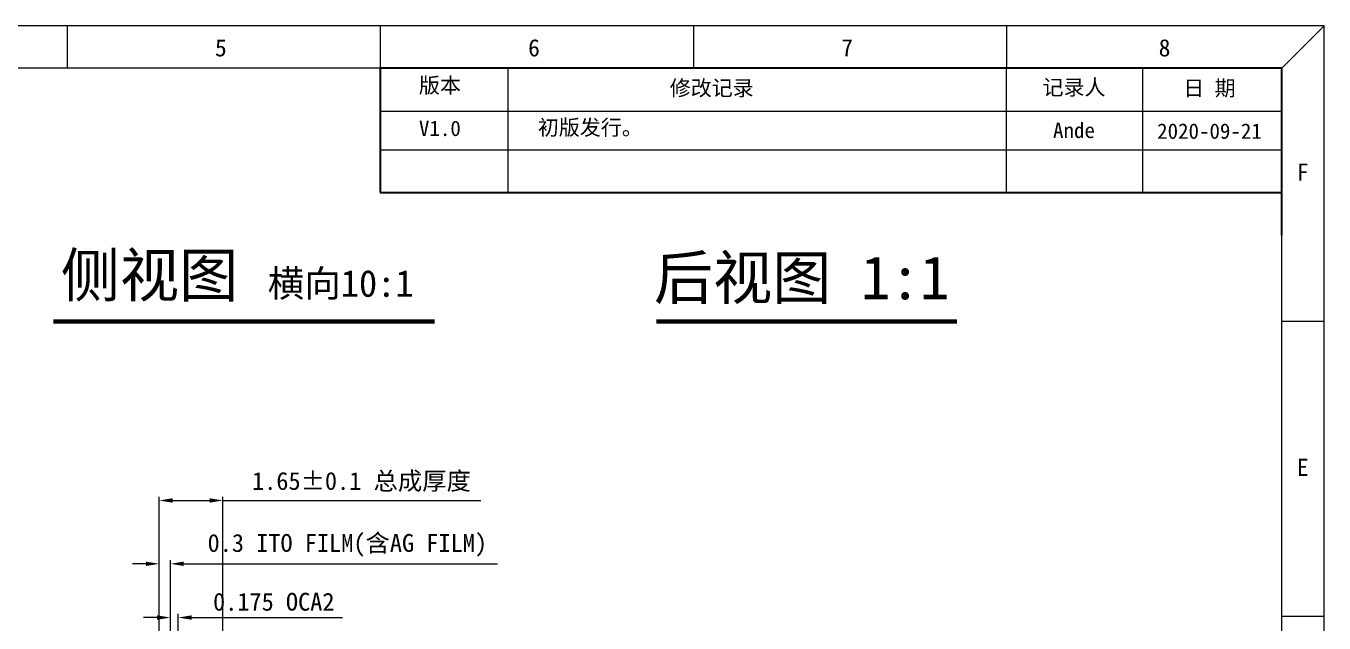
# Model space of a CAD drawing. Header units: millimetres. Extents: x 0 to 12024, y -5479 to 598.
# Drawn here: x 11733.6 to 12024.4, y -5215.6 to -5081.8 of the extents above; entities that cross this region are included whole.
import ezdxf
from ezdxf.enums import TextEntityAlignment as Align

# ---------------------------------------------------------------- set-up
doc = ezdxf.new("R2010")
doc.units = ezdxf.units.MM
doc.layers.add('DIM', color=7, linetype='Continuous')
doc.layers.add('Sundenal', color=4, linetype='Continuous', lineweight=20)
doc.layers.add('文字', color=2, linetype='Continuous', lineweight=20)
doc.styles.add('宋体', font='')
doc.styles.get('宋体').set_extended_font_data('SimSun')
doc.dimstyles.new('Sundenal$0', dxfattribs={"dimtxt": 6, "dimasz": 3, "dimexe": 0.8, "dimexo": 0.8, "dimgap": 0.2, "dimtad": 1, "dimzin": 1, "dimdsep": 46, "dimtxsty": '宋体', "dimcen": 2.5, "dimadec": 0, "dimazin": 0, "dimtfac": 1, "dimtofl": 0, "dimtmove": 0, "dimatfit": 3, "dimfxl": 0.8, "dimtolj": 1, "dimlwd": 13, "dimlwe": 13, "dimarcsym": 0})

# ---------------------------------------------------------------- blocks, each defined once
blk = doc.blocks.new('sundenal')
at = {"layer": 'Sundenal', "color": 4}
blk.add_line((-429.24, 786.48), (-429.24, 805.66), dxfattribs=at)
blk.add_lwpolyline([(-1141.39, 0), (0, 0), (0, 805.66), (-1141.39, 805.66)], close=True, dxfattribs=at)
for points in [[(-571.67, 805.66), (-571.67, 786.48)], [(-286.82, 805.66), (-286.82, 786.48)], [(-144.39, 805.66), (-144.39, 786.48)], [(-19.18, 786.48), (0, 805.66)], [(-19.18, 671.38), (0, 671.38)], [(-19.18, 537.11), (0, 537.11)]]:
    blk.add_lwpolyline(points, dxfattribs=at)
at = {"layer": 'Sundenal', "ltscale": 0.2}
blk.add_lwpolyline([(-19.18, 786.48), (-1122.21, 786.48), (-1122.21, 19.18), (-19.18, 19.18)], close=True, dxfattribs=at)
at = {"layer": 'Sundenal', "color": 4, "style": '宋体'}
for s, p in [('5', (-501.78, 795.73)), ('6', (-359.35, 795.73)), ('7', (-216.92, 795.73)), ('8', (-72.54, 795.73)), ('F', (-9.67, 739.15)), ('E', (-9.67, 604.87))]:
    blk.add_text(s, height=7.85, dxfattribs=at).set_placement(p, align=Align.MIDDLE_CENTER)
blk = doc.blocks.new('*D19')
at = {"layer": 'Defpoints', "color": 0, "transparency": 16777216}
for p in [(11767.75, -5214.35), (11766, -5239.33), (11767.75, -5239.33)]:
    blk.add_point(p, dxfattribs=at)
at = {"layer": 'DIM', "color": 0, "lineweight": 13, "transparency": 16777216}
for p, q in [((11766, -5238.53), (11766, -5213.55)), ((11767.75, -5238.53), (11767.75, -5213.55)), ((11763, -5214.35), (11760, -5214.35)), ((11770.75, -5214.35), (11804.57, -5214.35))]:
    blk.add_line(p, q, dxfattribs=at)
at = {"layer": 'DIM', "color": 0, "transparency": 16777216}
for points in [[(11763, -5213.85), (11763, -5214.85), (11766, -5214.35)], [(11770.75, -5213.85), (11770.75, -5214.85), (11767.75, -5214.35)]]:
    blk.add_solid(points, dxfattribs=at)
at = {"layer": 'DIM', "color": 0, "lineweight": 30, "transparency": 16777216, "insert": (11789.16, -5210.84), "char_height": 4, "attachment_point": 5, "style": '宋体'}
blk.add_mtext('\\A1;0.175 OCA2', dxfattribs=at)
blk = doc.blocks.new('*D17')
at = {"layer": 'Defpoints', "color": 0, "transparency": 16777216}
for p in [(11766, -5202.31), (11766, -5239.33), (11763.5, -5240.97)]:
    blk.add_point(p, dxfattribs=at)
at = {"layer": 'DIM', "color": 0, "lineweight": 13, "transparency": 16777216}
for p, q in [((11763.5, -5240.17), (11763.5, -5201.51)), ((11766, -5238.53), (11766, -5201.51)), ((11760.5, -5202.31), (11757.5, -5202.31)), ((11769, -5202.31), (11839.27, -5202.31))]:
    blk.add_line(p, q, dxfattribs=at)
at = {"layer": 'DIM', "color": 0, "transparency": 16777216}
for points in [[(11760.5, -5201.81), (11760.5, -5202.81), (11763.5, -5202.31)], [(11769, -5201.81), (11769, -5202.81), (11766, -5202.31)]]:
    blk.add_solid(points, dxfattribs=at)
at = {"layer": 'DIM', "color": 0, "lineweight": 30, "transparency": 16777216, "insert": (11805.63, -5198.17), "char_height": 4, "attachment_point": 5, "style": '宋体'}
blk.add_mtext('\\A1;0.3 ITO FILM(含AG FILM)', dxfattribs=at)
blk = doc.blocks.new('*D18')
at = {"layer": 'Defpoints', "color": 0, "transparency": 16777216}
for p in [(11777.76, -5188.12), (11763.5, -5236.7), (11777.76, -5257.95)]:
    blk.add_point(p, dxfattribs=at)
at = {"layer": 'DIM', "color": 0, "lineweight": 13, "transparency": 16777216}
for p, q in [((11763.5, -5235.9), (11763.5, -5187.32)), ((11777.76, -5257.15), (11777.76, -5187.32)), ((11766.5, -5188.12), (11774.76, -5188.12)), ((11777.76, -5188.12), (11835.55, -5188.12))]:
    blk.add_line(p, q, dxfattribs=at)
at = {"layer": 'DIM', "color": 0, "transparency": 16777216}
for points in [[(11766.5, -5187.62), (11766.5, -5188.62), (11763.5, -5188.12)], [(11774.76, -5187.62), (11774.76, -5188.62), (11777.76, -5188.12)]]:
    blk.add_solid(points, dxfattribs=at)
at = {"layer": 'DIM', "color": 0, "lineweight": 30, "transparency": 16777216, "insert": (11808.8, -5183.98), "char_height": 4, "attachment_point": 5, "style": '宋体'}
blk.add_mtext('\\A1;1.65%%P0.1 总成厚度', dxfattribs=at)

msp = doc.modelspace()

# ---------------------------------------------------------------- linework, layer by layer
at = {"layer": 'DIM', "lineweight": 30, "ltscale": 0.2, "const_width": 0.971}
for points in [[(11739.752, -5148.053), (11825.178, -5148.053)], [(11874.886, -5148.053), (11942.183, -5148.053)]]:
    msp.add_lwpolyline(points, dxfattribs=at)
at = {"layer": '文字', "lineweight": 30}
for p, q in [((12014.973, -5091.249), (11813.025, -5091.249)), ((11813.025, -5091.249), (11813.025, -5119.12)), ((12014.973, -5128.702), (12014.973, -5091.249)), ((11813.025, -5119.12), (12014.973, -5119.12))]:
    msp.add_line(p, q, dxfattribs=at)
at = {"layer": '文字'}
for points in [[(11841.689, -5119.12), (11841.689, -5091.188)], [(11953.3, -5119.12), (11953.3, -5091.249)], [(11983.821, -5119.12), (11983.821, -5091.249)], [(11813.025, -5100.892), (12014.973, -5100.892)], [(11813.025, -5109.537), (12014.973, -5109.537)], [(11813.025, -5119.12), (12014.973, -5119.12)]]:
    msp.add_lwpolyline(points, dxfattribs=at)

# ---------------------------------------------------------------- block references
at = {"layer": 'Sundenal', "xscale": 0.4924799999998868, "yscale": 0.4924799999998868, "zscale": 0.4924799999998868}
msp.add_blockref('sundenal', (12024.42, -5478.573), dxfattribs=at)

# ---------------------------------------------------------------- texts
at = {"layer": 'DIM', "lineweight": 30, "ltscale": 0.2, "attachment_point": 1, "style": '宋体'}
for s, insert, char_height, width in [('侧视图 {\\H0.6177x;横向10:1}', (11741.442, -5132.773), 9.71269, 83.73536), ('后视图 1:1', (11874.322, -5133.329), 9.7127, 67.86026)]:
    msp.add_mtext(s, dxfattribs=dict(at, insert=insert, char_height=char_height, width=width))
at = {"layer": '文字', "char_height": 3.4474, "style": '宋体'}
for s, insert, width, attachment_point in [('版本', (11821.676, -5093.373), 11.17769, 1), ('修改记录', (11877.862, -5093.972), 22.11561, 1), ('记录人', (11968.412, -5093.823), 16.70182, 2), ('日 期', (11998.755, -5093.996), 15.23282, 2), ('V1.0', (11821.676, -5103.017), 11.17769, 1), ('初版发行。', (11848.308, -5102.821), 100.08762, 1), ('Ande', (11968.4, -5103.467), 16.70182, 2), ('2020-09-21', (11998.755, -5103.639), 26.90843, 2)]:
    msp.add_mtext(s, dxfattribs=dict(at, insert=insert, width=width, attachment_point=attachment_point))

# ---------------------------------------------------------------- dimensions: what is measured, and where the dimension line sits
at = {"layer": 'DIM', "lineweight": 30}
for base, p1, p2, text, picture, middle in [((11777.763, -5188.12), (11763.5, -5236.697), (11777.763, -5257.949), '1.65%%P0.1 总成厚度', '*D18', (11808.797, -5188.12)), ((11766, -5202.308), (11763.5, -5240.965), (11766, -5239.328), '0.3 ITO FILM(含AG FILM)', '*D17', (11805.634, -5202.308)), ((11767.75, -5214.347), (11766, -5239.328), (11767.75, -5239.328), '0.175 OCA2', '*D19', (11789.161, -5214.347))]:
    dim = msp.add_linear_dim(base=base, p1=p1, p2=p2, text=text, dimstyle='Sundenal$0', override={"dimtxt": 4, "dimgap": 1.5, "dimtol": 1, "dimtp": 0.2, "dimtm": 0.2}, dxfattribs=at)
    dim.commit()
    dim.dimension.update_dxf_attribs({"geometry": picture, "text_midpoint": middle, "dimtype": 160})

doc.saveas('drawing.dxf')
